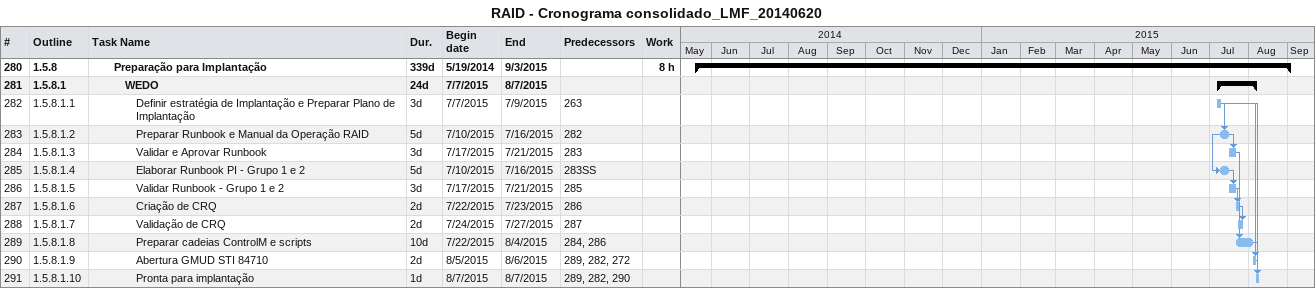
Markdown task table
RAID - Cronograma consolidado_LMF_20140620

| ID | WBS | Task | Duration | Start | Finish | Predecessors | Work (h) |
|---|---|---|---|---|---|---|---|
| 280 | 1.5.8 | **Preparação para Implantação** | 339d | 2014-05-19 | 2015-09-03 |  | 8 |
| 281 | 1.5.8.1 | **WEDO** | 24d | 2015-07-07 | 2015-08-07 |  |  |
| 282 | 1.5.8.1.1 | Definir estratégia de Implantação e Preparar Plano de Implantação | 3d | 2015-07-07 | 2015-07-09 | 263 |  |
| 283 | 1.5.8.1.2 | Preparar Runbook e Manual da Operação RAID | 5d | 2015-07-10 | 2015-07-16 | 282 |  |
| 284 | 1.5.8.1.3 | Validar e Aprovar Runbook | 3d | 2015-07-17 | 2015-07-21 | 283 |  |
| 285 | 1.5.8.1.4 | Elaborar Runbook PI - Grupo 1 e 2 | 5d | 2015-07-10 | 2015-07-16 | 283SS |  |
| 286 | 1.5.8.1.5 | Validar Runbook - Grupo 1 e 2 | 3d | 2015-07-17 | 2015-07-21 | 285 |  |
| 287 | 1.5.8.1.6 | Criação de CRQ | 2d | 2015-07-22 | 2015-07-23 | 286 |  |
| 288 | 1.5.8.1.7 | Validação de CRQ | 2d | 2015-07-24 | 2015-07-27 | 287 |  |
| 289 | 1.5.8.1.8 | Preparar cadeias ControlM e scripts | 10d | 2015-07-22 | 2015-08-04 | 284, 286 |  |
| 290 | 1.5.8.1.9 | Abertura GMUD STI 84710 | 2d | 2015-08-05 | 2015-08-06 | 289, 282, 272 |  |
| 291 | 1.5.8.1.10 | Pronta para implantação | 1d | 2015-08-07 | 2015-08-07 | 289, 282, 290 |  |
